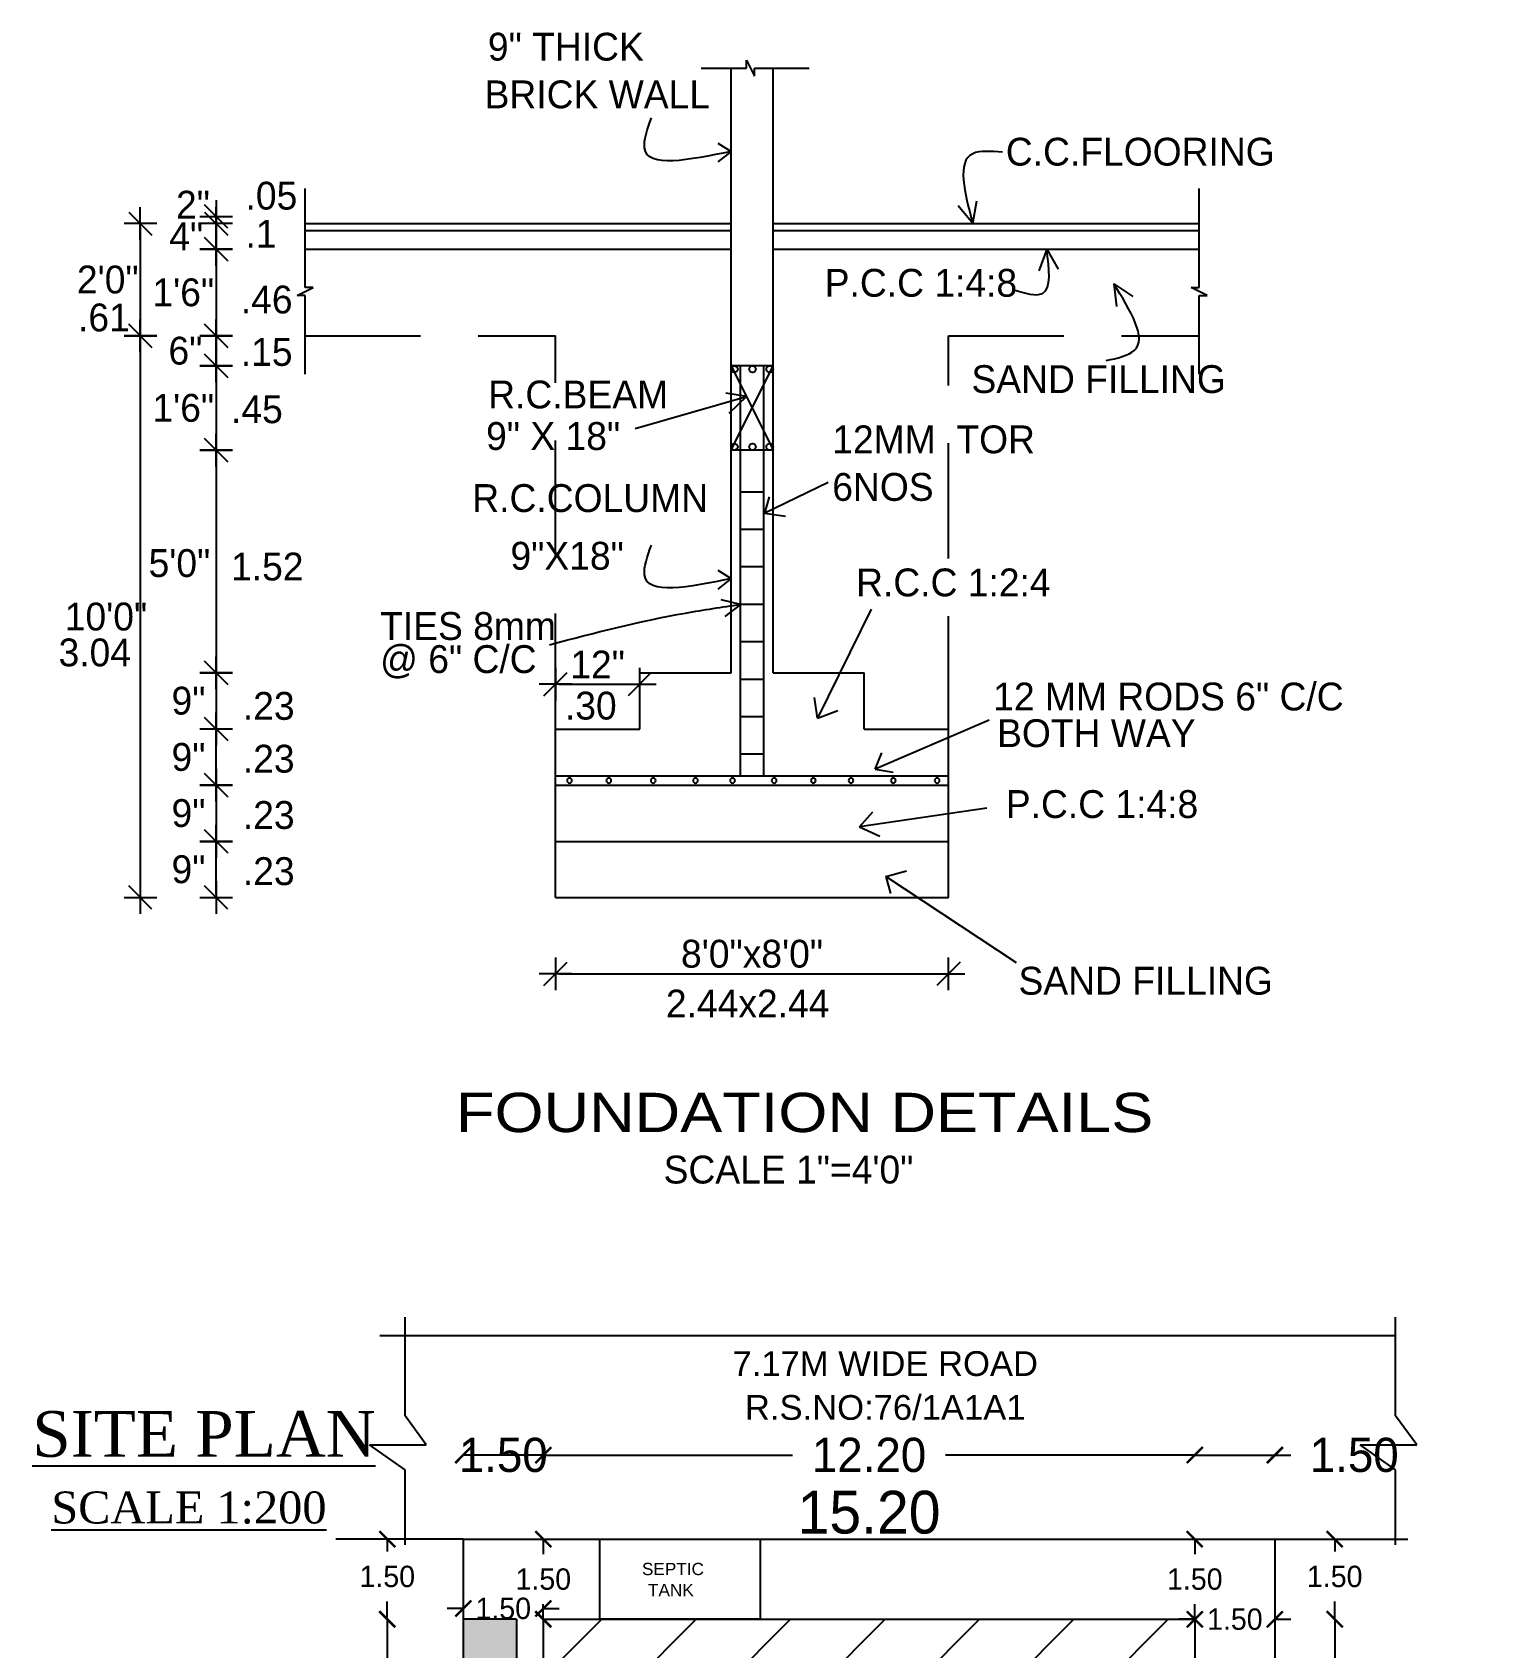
# Model space of a CAD drawing. Header units: metres. Extents: x 21686 to 22035, y 16742 to 16822.
# Drawn here: x 21725.63 to 21739.29, y 16767.55 to 16782.67 of the extents above; entities that cross this region are included whole.
import ezdxf
from ezdxf.enums import TextEntityAlignment as Align

# ---------------------------------------------------------------- set-up
doc = ezdxf.new("R2010")
doc.units = ezdxf.units.M
doc.header["$LTSCALE"] = 1.8
doc.header["$MEASUREMENT"] = 0
doc.linetypes.add('DASHED', pattern=[0.75, 0.5, -0.25])
doc.styles.add('ARIAL', font='arial.ttf')
doc.styles.add('BOLD', font='GOTHIC.TTF', dxfattribs={"height": 8.5})
doc.styles.get("Standard").update_dxf_attribs({"font": 'arial.ttf'})
doc.styles.add('THIN', font='GOTHIC.TTF', dxfattribs={"height": 1})
doc.styles.add('USA TEXT', font='GOTHIC.TTF')
doc.dimstyles.new('1-100-ED', dxfattribs={"dimtxt": 0.25, "dimasz": 0.15, "dimexe": 0.18, "dimexo": 0.0625, "dimgap": 0.129, "dimtad": 0, "dimtih": 1, "dimtoh": 1, "dimzin": 0, "dimdsep": 46, "dimtxsty": 'USA TEXT', "dimblk": 'ARCHTICK', "dimcen": 0.1, "dimse1": 1, "dimse2": 1, "dimadec": 0, "dimazin": 0, "dimtfac": 1, "dimtofl": 0, "dimtmove": 0, "dimatfit": 3, "dimldrblk": 'ARCHTICK', "dimfxl": 0, "dimtolj": 1, "dimtzin": 0, "dimarcsym": 0})

# ---------------------------------------------------------------- blocks, each defined once
blk = doc.blocks.new('*D85')
at = {"layer": 'Defpoints', "color": 0}
for p in [(21737.269, 16768.816), (21729.669, 16768.566), (21737.269, 16768.566)]:
    blk.add_point(p, dxfattribs=at)
at = {"color": 0, "insert": (21733.469, 16768.816), "char_height": 0.4, "attachment_point": 5, "style": 'USA TEXT'}
blk.add_mtext('\\A1;15.20', dxfattribs=at)
blk = doc.blocks.new('_ArchTick')
at = {"color": 0, "linetype": 'ByBlock', "const_width": 0.15}
blk.add_lwpolyline([(-0.5, -0.5), (0.5, 0.5)], dxfattribs=at)
blk = doc.blocks.new('*D86')
at = {"layer": 'Defpoints', "color": 0}
for p in [(21737.269, 16768.566), (21737.269, 16751.466), (21737.522, 16751.466)]:
    blk.add_point(p, dxfattribs=at)
at = {"color": 0, "insert": (21737.522, 16760.016), "char_height": 0.4, "attachment_point": 5, "rotation": 90, "style": 'USA TEXT'}
blk.add_mtext('\\A1;34.20', dxfattribs=at)
blk = doc.blocks.new('*D87')
at = {"layer": 'Defpoints', "color": 0}
for p in [(21729.669, 16768.566), (21729.388, 16751.166), (21729.669, 16751.166)]:
    blk.add_point(p, dxfattribs=at)
at = {"color": 0, "insert": (21729.388, 16759.043), "char_height": 0.4, "attachment_point": 5, "rotation": 90, "style": 'USA TEXT'}
blk.add_mtext('\\A1;34.80', dxfattribs=at)
blk = doc.blocks.new('*D89')
at = {"color": 0, "lineweight": -2}
for p, q in [((21730.419, 16769.353), (21732.753, 16769.353)), ((21736.519, 16769.353), (21734.186, 16769.353))]:
    blk.add_line(p, q, dxfattribs=at)
at = {"layer": 'Defpoints', "color": 0}
for p in [(21736.519, 16769.353), (21730.419, 16767.816), (21736.519, 16767.816)]:
    blk.add_point(p, dxfattribs=at)
at = {"color": 0, "lineweight": -2, "xscale": 0.15, "yscale": 0.15, "zscale": 0.15, "rotation": 180}
blk.add_blockref('_ArchTick', (21730.419, 16769.353), dxfattribs=at)
at = {"color": 0, "lineweight": -2, "xscale": 0.15, "yscale": 0.15, "zscale": 0.15}
blk.add_blockref('_ArchTick', (21736.519, 16769.353), dxfattribs=at)
at = {"color": 0, "insert": (21733.469, 16769.353), "char_height": 0.32, "attachment_point": 5, "style": 'USA TEXT'}
blk.add_mtext('\\A1;12.20', dxfattribs=at)
blk = doc.blocks.new('*D90')
at = {"color": 0, "lineweight": -2}
for p, q in [((21728.958, 16767.816), (21728.958, 16762.116)), ((21728.958, 16754.939), (21728.958, 16760.638))]:
    blk.add_line(p, q, dxfattribs=at)
at = {"layer": 'Defpoints', "color": 0}
for p in [(21730.419, 16767.816), (21728.958, 16754.939), (21730.419, 16754.939)]:
    blk.add_point(p, dxfattribs=at)
at = {"color": 0, "lineweight": -2, "xscale": 0.15, "yscale": 0.15, "zscale": 0.15}
for p, rotation in [((21728.958, 16767.816), 90), ((21728.958, 16754.939), 270)]:
    blk.add_blockref('_ArchTick', p, dxfattribs=dict(at, rotation=rotation))
at = {"color": 0, "insert": (21728.958, 16761.377), "char_height": 0.32, "attachment_point": 5, "rotation": 90, "style": 'USA TEXT'}
blk.add_mtext('\\A1;25.75', dxfattribs=at)
blk = doc.blocks.new('*D91')
at = {"color": 0, "lineweight": -2}
for p, q in [((21737.829, 16767.816), (21737.829, 16762.116)), ((21737.829, 16754.939), (21737.829, 16760.638))]:
    blk.add_line(p, q, dxfattribs=at)
at = {"layer": 'Defpoints', "color": 0}
for p in [(21736.519, 16767.816), (21737.829, 16767.816), (21736.519, 16754.939)]:
    blk.add_point(p, dxfattribs=at)
at = {"color": 0, "lineweight": -2, "xscale": 0.15, "yscale": 0.15, "zscale": 0.15}
for p, rotation in [((21737.829, 16767.816), 90), ((21737.829, 16754.939), 270)]:
    blk.add_blockref('_ArchTick', p, dxfattribs=dict(at, rotation=rotation))
at = {"color": 0, "insert": (21737.829, 16761.377), "char_height": 0.32, "attachment_point": 5, "rotation": 90, "style": 'USA TEXT'}
blk.add_mtext('\\A1;25.75', dxfattribs=at)
blk = doc.blocks.new('*D119')
at = {"color": 0, "lineweight": -2}
for p, q in [((21736.519, 16767.816), (21736.369, 16767.816)), ((21737.269, 16767.816), (21737.419, 16767.816))]:
    blk.add_line(p, q, dxfattribs=at)
at = {"layer": 'Defpoints', "color": 0}
for p in [(21736.519, 16767.816), (21737.269, 16767.816), (21737.269, 16767.816)]:
    blk.add_point(p, dxfattribs=at)
at = {"color": 0, "lineweight": -2, "xscale": 0.15, "yscale": 0.15, "zscale": 0.15}
blk.add_blockref('_ArchTick', (21736.519, 16767.816), dxfattribs=at)
at = {"color": 0, "lineweight": -2, "xscale": 0.15, "yscale": 0.15, "zscale": 0.15, "rotation": 180}
blk.add_blockref('_ArchTick', (21737.269, 16767.816), dxfattribs=at)
at = {"color": 0, "insert": (21736.894, 16767.816), "char_height": 0.2, "attachment_point": 5, "style": 'USA TEXT'}
blk.add_mtext('\\A1;1.50', dxfattribs=at)
blk = doc.blocks.new('*D120')
at = {"color": 0, "lineweight": -2}
for p, q in [((21736.519, 16768.566), (21736.519, 16768.425)), ((21736.519, 16767.816), (21736.519, 16767.957))]:
    blk.add_line(p, q, dxfattribs=at)
at = {"layer": 'Defpoints', "color": 0}
for p in [(21736.519, 16768.566), (21736.519, 16768.566), (21736.519, 16767.816)]:
    blk.add_point(p, dxfattribs=at)
at = {"color": 0, "lineweight": -2, "xscale": 0.15, "yscale": 0.15, "zscale": 0.15}
for p, rotation in [((21736.519, 16768.566), 90), ((21736.519, 16767.816), 270)]:
    blk.add_blockref('_ArchTick', p, dxfattribs=dict(at, rotation=rotation))
at = {"color": 0, "insert": (21736.519, 16768.191), "char_height": 0.2, "attachment_point": 5, "style": 'USA TEXT'}
blk.add_mtext('\\A1;1.50', dxfattribs=at)
blk = doc.blocks.new('*D121')
at = {"color": 0, "lineweight": -2}
for p, q in [((21730.419, 16768.566), (21730.419, 16768.425)), ((21730.419, 16767.816), (21730.419, 16767.957))]:
    blk.add_line(p, q, dxfattribs=at)
at = {"layer": 'Defpoints', "color": 0}
for p in [(21730.419, 16768.566), (21730.419, 16768.566), (21730.419, 16767.816)]:
    blk.add_point(p, dxfattribs=at)
at = {"color": 0, "lineweight": -2, "xscale": 0.15, "yscale": 0.15, "zscale": 0.15}
for p, rotation in [((21730.419, 16768.566), 90), ((21730.419, 16767.816), 270)]:
    blk.add_blockref('_ArchTick', p, dxfattribs=dict(at, rotation=rotation))
at = {"color": 0, "insert": (21730.419, 16768.191), "char_height": 0.2, "attachment_point": 5, "style": 'USA TEXT'}
blk.add_mtext('\\A1;1.50', dxfattribs=at)
blk = doc.blocks.new('*D122')
at = {"color": 0, "lineweight": -2}
for p, q in [((21729.669, 16767.917), (21729.519, 16767.917)), ((21730.419, 16767.917), (21730.569, 16767.917))]:
    blk.add_line(p, q, dxfattribs=at)
at = {"layer": 'Defpoints', "color": 0}
for p in [(21729.669, 16767.917), (21729.669, 16767.816), (21730.419, 16767.816)]:
    blk.add_point(p, dxfattribs=at)
at = {"color": 0, "lineweight": -2, "xscale": 0.15, "yscale": 0.15, "zscale": 0.15}
for p, rotation in [((21729.669, 16767.917), 359.999999982491), ((21730.419, 16767.917), 179.999999982491)]:
    blk.add_blockref('_ArchTick', p, dxfattribs=dict(at, rotation=rotation))
at = {"color": 0, "insert": (21730.044, 16767.917), "char_height": 0.2, "attachment_point": 5, "style": 'USA TEXT'}
blk.add_mtext('\\A1;1.50', dxfattribs=at)
blk = doc.blocks.new('*D123')
at = {"color": 0, "lineweight": -2}
for p, q in [((21736.519, 16769.353), (21737.269, 16769.353)), ((21737.269, 16769.353), (21737.419, 16769.353))]:
    blk.add_line(p, q, dxfattribs=at)
at = {"layer": 'Defpoints', "color": 0}
for p in [(21737.269, 16769.353), (21736.519, 16767.816), (21737.269, 16767.816)]:
    blk.add_point(p, dxfattribs=at)
at = {"color": 0, "lineweight": -2, "xscale": 0.15, "yscale": 0.15, "zscale": 0.15, "rotation": 180}
blk.add_blockref('_ArchTick', (21736.519, 16769.353), dxfattribs=at)
at = {"color": 0, "lineweight": -2, "xscale": 0.15, "yscale": 0.15, "zscale": 0.15}
blk.add_blockref('_ArchTick', (21737.269, 16769.353), dxfattribs=at)
at = {"color": 0, "insert": (21738.012, 16769.353), "char_height": 0.32, "attachment_point": 5, "style": 'USA TEXT'}
blk.add_mtext('\\A1;1.50', dxfattribs=at)
blk = doc.blocks.new('*D124')
at = {"color": 0, "lineweight": -2}
blk.add_line((21730.419, 16769.353), (21729.669, 16769.353), dxfattribs=at)
at = {"layer": 'Defpoints', "color": 0}
for p in [(21729.669, 16769.353), (21729.669, 16767.816), (21730.419, 16767.816)]:
    blk.add_point(p, dxfattribs=at)
at = {"color": 0, "lineweight": -2, "xscale": 0.15, "yscale": 0.15, "zscale": 0.15, "rotation": 180}
blk.add_blockref('_ArchTick', (21729.669, 16769.353), dxfattribs=at)
at = {"color": 0, "lineweight": -2, "xscale": 0.15, "yscale": 0.15, "zscale": 0.15}
blk.add_blockref('_ArchTick', (21730.419, 16769.353), dxfattribs=at)
at = {"color": 0, "insert": (21730.044, 16769.353), "char_height": 0.32, "attachment_point": 5, "style": 'USA TEXT'}
blk.add_mtext('\\A1;1.50', dxfattribs=at)
blk = doc.blocks.new('*D125')
at = {"color": 0, "lineweight": -2}
for p, q in [((21728.958, 16768.566), (21728.958, 16768.45)), ((21728.958, 16767.816), (21728.958, 16767.982))]:
    blk.add_line(p, q, dxfattribs=at)
at = {"layer": 'Defpoints', "color": 0}
for p in [(21728.958, 16768.566), (21730.419, 16768.566), (21730.419, 16767.816)]:
    blk.add_point(p, dxfattribs=at)
at = {"color": 0, "lineweight": -2, "xscale": 0.15, "yscale": 0.15, "zscale": 0.15}
for p, rotation in [((21728.958, 16768.566), 90), ((21728.958, 16767.816), 270)]:
    blk.add_blockref('_ArchTick', p, dxfattribs=dict(at, rotation=rotation))
at = {"color": 0, "insert": (21728.958, 16768.216), "char_height": 0.2, "attachment_point": 5, "style": 'USA TEXT'}
blk.add_mtext('\\A1;1.50', dxfattribs=at)
blk = doc.blocks.new('*D32')
at = {"color": 0, "lineweight": -2}
for p, q in [((21737.829, 16768.566), (21737.829, 16768.45)), ((21737.829, 16767.816), (21737.829, 16767.982))]:
    blk.add_line(p, q, dxfattribs=at)
at = {"layer": 'Defpoints', "color": 0}
for p in [(21737.829, 16768.566), (21739.29, 16768.566), (21739.29, 16767.816)]:
    blk.add_point(p, dxfattribs=at)
at = {"color": 0, "lineweight": -2, "xscale": 0.15, "yscale": 0.15, "zscale": 0.15}
for p, rotation in [((21737.829, 16768.566), 90), ((21737.829, 16767.816), 270)]:
    blk.add_blockref('_ArchTick', p, dxfattribs=dict(at, rotation=rotation))
at = {"color": 0, "insert": (21737.829, 16768.216), "char_height": 0.2, "attachment_point": 5, "style": 'USA TEXT'}
blk.add_mtext('\\A1;1.50', dxfattribs=at)
blk = doc.blocks.new('A$C71667E40')
for p, q in [((5.38, 8.785), (5.38, 8.846)), ((5.38, 8.846), (5.441, 8.722)), ((5.027, 8.785), (5.38, 8.785)), ((5.259, 4.067), (5.259, 8.785)), ((5.441, 8.785), (5.869, 8.785)), ((5.441, 8.722), (5.441, 8.785)), ((5.587, 4.067), (5.587, 8.785)), ((5.157, 8.199), (5.259, 8.135)), ((5.259, 8.135), (5.157, 8.053)), ((1.935, 7.073), (1.935, 7.846)), ((8.912, 7.073), (8.912, 7.846)), ((0.65, 7.444), (0.65, 7.7)), ((1.333, 7.536), (1.152, 7.717)), ((1.242, 7.755), (1.242, 7.499)), ((1.242, 7.444), (1.242, 7.7)), ((1.242, 7.444), (1.242, 7.7)), ((7.145, 7.572), (7.031, 7.71)), ((7.145, 7.572), (7.176, 7.748)), ((0.778, 7.572), (0.523, 7.572)), ((0.56, 7.662), (0.741, 7.482)), ((1.115, 7.627), (1.37, 7.627)), ((1.37, 7.572), (1.115, 7.572)), ((1.37, 7.572), (1.115, 7.572)), ((1.152, 7.662), (1.333, 7.482)), ((1.152, 7.662), (1.333, 7.482)), ((1.242, 7.652), (1.242, 7.678)), ((1.935, 7.572), (5.259, 7.572)), ((5.587, 7.572), (8.912, 7.572)), ((0.65, 7.546), (0.65, 6.721)), ((1.333, 7.281), (1.152, 7.462)), ((1.152, 7.462), (1.333, 7.281)), ((1.242, 7.397), (1.242, 7.546)), ((1.242, 7.546), (1.242, 7.521)), ((1.242, 7.499), (1.242, 7.243)), ((1.242, 7.243), (1.242, 7.499)), ((1.935, 7.517), (5.259, 7.517)), ((5.587, 7.517), (8.912, 7.517)), ((1.115, 7.371), (1.37, 7.371)), ((1.37, 7.371), (1.115, 7.371)), ((1.242, 7.346), (1.242, 6.721)), ((1.935, 7.371), (5.259, 7.371)), ((5.587, 7.371), (8.912, 7.371)), ((7.722, 7.371), (7.661, 7.203)), ((7.722, 7.371), (7.811, 7.216)), ((1.873, 7.011), (1.998, 7.073)), ((1.998, 7.073), (1.935, 7.073)), ((8.245, 7.103), (8.395, 7.004)), ((8.245, 7.103), (8.268, 6.925)), ((8.849, 7.073), (8.912, 7.073)), ((8.973, 7.011), (8.849, 7.073)), ((1.935, 7.011), (1.873, 7.011)), ((1.935, 6.396), (1.935, 7.011)), ((8.912, 6.396), (8.912, 7.011)), ((8.912, 7.011), (8.973, 7.011)), ((0.65, 6.824), (0.65, 6.568)), ((0.65, 6.568), (0.65, 6.824)), ((1.242, 6.824), (1.242, 6.568)), ((1.242, 6.568), (1.242, 6.824)), ((0.523, 6.696), (0.778, 6.696)), ((0.778, 6.696), (0.523, 6.696)), ((0.56, 6.786), (0.741, 6.605)), ((0.741, 6.605), (0.56, 6.786)), ((1.115, 6.696), (1.37, 6.696)), ((1.37, 6.696), (1.115, 6.696)), ((1.333, 6.605), (1.152, 6.786)), ((1.152, 6.786), (1.333, 6.605)), ((0.65, 6.67), (0.65, 2.34)), ((1.242, 6.67), (1.242, 6.487)), ((1.242, 6.334), (1.242, 6.589)), ((1.242, 6.589), (1.242, 6.334)), ((1.37, 6.461), (1.115, 6.461)), ((1.115, 6.461), (1.37, 6.461)), ((1.152, 6.552), (1.333, 6.371)), ((1.333, 6.371), (1.152, 6.552)), ((1.242, 6.436), (1.242, 5.83)), ((5.259, 6.461), (5.587, 5.804)), ((5.587, 6.461), (5.259, 6.461)), ((5.259, 5.804), (5.587, 6.461)), ((5.332, 3.264), (5.332, 6.461)), ((5.514, 3.264), (5.514, 6.461)), ((4.51, 5.974), (5.379, 6.224)), ((5.379, 6.224), (5.218, 6.248)), ((5.379, 6.224), (5.242, 6.09)), ((1.242, 5.677), (1.242, 5.932)), ((1.242, 5.932), (1.242, 5.677)), ((1.37, 5.804), (1.115, 5.804)), ((1.115, 5.804), (1.37, 5.804)), ((1.152, 5.895), (1.333, 5.714)), ((1.333, 5.714), (1.152, 5.895)), ((5.587, 5.804), (5.259, 5.804)), ((1.242, 5.779), (1.242, 4.093)), ((6.016, 5.552), (5.522, 5.314)), ((5.514, 5.477), (5.332, 5.477)), ((5.522, 5.314), (5.558, 5.439)), ((5.522, 5.314), (5.683, 5.29)), ((5.514, 5.185), (5.332, 5.185)), ((5.157, 4.867), (5.259, 4.803)), ((5.259, 4.803), (5.157, 4.721)), ((5.514, 4.893), (5.332, 4.893)), ((5.332, 4.601), (5.183, 4.636)), ((5.332, 4.601), (5.21, 4.508)), ((5.514, 4.601), (5.332, 4.601)), ((6.352, 4.565), (5.935, 3.714)), ((5.514, 4.309), (5.332, 4.309)), ((1.242, 3.94), (1.242, 4.196)), ((1.242, 4.195), (1.242, 3.939)), ((1.37, 4.068), (1.115, 4.068)), ((1.115, 4.067), (1.37, 4.067)), ((1.333, 3.977), (1.152, 4.158)), ((1.152, 4.158), (1.333, 3.977)), ((1.242, 4.042), (1.242, 3.655)), ((3.799, 3.888), (3.98, 4.069)), ((3.89, 4.106), (3.89, 3.85)), ((4.637, 4.069), (4.457, 3.888)), ((4.547, 3.85), (4.547, 4.106)), ((4.547, 4.067), (5.259, 4.067)), ((4.547, 3.629), (4.547, 4.067)), ((5.587, 4.067), (6.299, 4.067)), ((6.299, 3.629), (6.299, 4.067)), ((4.018, 3.978), (3.762, 3.978)), ((4.419, 3.978), (4.675, 3.978)), ((5.514, 4.016), (5.332, 4.016)), ((5.935, 3.714), (5.91, 3.876)), ((1.333, 3.539), (1.152, 3.72)), ((1.152, 3.72), (1.333, 3.539)), ((1.242, 3.758), (1.242, 3.502)), ((1.242, 3.501), (1.242, 3.757)), ((5.514, 3.724), (5.332, 3.724)), ((5.935, 3.714), (6.093, 3.773)), ((7.273, 3.699), (6.384, 3.315)), ((1.115, 3.63), (1.37, 3.63)), ((1.37, 3.629), (1.115, 3.629)), ((1.242, 3.217), (1.242, 3.604)), ((3.89, 3.629), (4.547, 3.629)), ((3.89, 2.315), (3.89, 3.629)), ((6.299, 3.629), (6.956, 3.629)), ((6.956, 2.315), (6.956, 3.609)), ((5.514, 3.432), (5.332, 3.432)), ((6.384, 3.315), (6.436, 3.444)), ((1.152, 3.281), (1.333, 3.101)), ((1.333, 3.101), (1.152, 3.281)), ((1.242, 3.063), (1.242, 3.319)), ((1.242, 3.319), (1.242, 3.063)), ((6.384, 3.315), (6.525, 3.293)), ((1.37, 3.191), (1.115, 3.191)), ((1.115, 3.191), (1.37, 3.191)), ((1.242, 3.166), (1.242, 2.779)), ((3.89, 3.264), (6.956, 3.264)), ((3.89, 3.191), (6.956, 3.191)), ((7.254, 3.013), (6.262, 2.866)), ((6.262, 2.866), (6.365, 2.984)), ((1.152, 2.843), (1.333, 2.663)), ((1.333, 2.663), (1.152, 2.843)), ((1.242, 2.625), (1.242, 2.881)), ((1.242, 2.881), (1.242, 2.625)), ((6.262, 2.866), (6.421, 2.793)), ((1.37, 2.753), (1.115, 2.753)), ((1.115, 2.753), (1.37, 2.753)), ((1.242, 2.34), (1.242, 2.727)), ((3.89, 2.753), (6.956, 2.753)), ((6.466, 2.478), (6.627, 2.522)), ((0.741, 2.225), (0.56, 2.405)), ((0.65, 2.443), (0.65, 2.187)), ((1.333, 2.225), (1.152, 2.405)), ((1.242, 2.443), (1.242, 2.187)), ((6.466, 2.478), (6.504, 2.346)), ((7.487, 1.805), (6.466, 2.478)), ((0.523, 2.315), (0.778, 2.315)), ((1.115, 2.315), (1.37, 2.315)), ((3.89, 2.315), (6.956, 2.315)), ((3.799, 1.629), (3.98, 1.81)), ((3.89, 1.847), (3.89, 1.591)), ((7.047, 1.81), (6.866, 1.629)), ((6.956, 1.591), (6.956, 1.847)), ((4.018, 1.719), (3.762, 1.719)), ((6.829, 1.719), (7.084, 1.719))]:
    blk.add_line(p, q)
at = {"linetype": 'DASHED'}
for p, q in [((1.935, 6.696), (3.89, 6.696)), ((3.89, 3.629), (3.89, 6.696)), ((6.956, 3.609), (6.956, 6.696)), ((6.956, 6.696), (8.912, 6.696))]:
    blk.add_line(p, q, dxfattribs=at)
at = {"ltscale": 0.5}
for p, q in [((3.915, 3.978), (4.521, 3.978)), ((3.915, 1.719), (6.931, 1.719))]:
    blk.add_line(p, q, dxfattribs=at)
for centre in [(5.285, 6.436), (5.427, 6.437), (5.561, 6.436), (5.285, 5.83), (5.427, 5.83), (5.561, 5.83)]:
    blk.add_circle(centre, 0.026)
for centre, start, end in [((3.998, 3.227), 0, 180), ((3.998, 3.227), 180, 0), ((4.305, 3.227), 0, 180), ((4.305, 3.227), 180, 0), ((4.652, 3.227), 0, 180), ((4.652, 3.227), 180, 0), ((4.982, 3.227), 0, 180), ((4.982, 3.227), 180, 0), ((5.271, 3.227), 0, 180), ((5.271, 3.227), 180, 0), ((5.595, 3.227), 0, 180), ((5.595, 3.227), 180, 0), ((5.901, 3.227), 0, 180), ((5.901, 3.227), 180, 0), ((6.195, 3.227), 0, 180), ((6.195, 3.227), 180, 0), ((6.525, 3.227), 0, 180), ((6.525, 3.227), 180, 0), ((6.867, 3.227), 0, 180), ((6.867, 3.227), 180, 0)]:
    blk.add_arc(centre, 0.0192, start, end)
for points in [[(5.259, 8.135), (4.584, 8.163), (4.638, 8.396)], [(7.376, 8.128), (7.145, 8.117), (7.145, 7.572)], [(7.46, 7.056), (7.69, 7.027), (7.722, 7.371)], [(8.187, 6.503), (8.405, 6.582), (8.245, 7.103)], [(5.259, 4.803), (4.584, 4.832), (4.638, 5.064)], [(3.842, 4.287), (4.904, 4.534), (5.332, 4.601)]]:
    blk.add_spline(points, degree=3)
at = {"style": 'THIN'}
for s, height, p in [('9" THICK', 0.2172, (3.362, 8.843)), ('BRICK WALL', 0.2172, (3.336, 8.471)), ('C.C.FLOORING', 0.21722, (7.403, 8.024)), ('.05', 0.2172, (1.471, 7.681)), ('.1', 0.2172, (1.471, 7.383)), ('P.C.C 1:4:8', 0.21722, (5.99, 7.001)), ('.46', 0.2172, (1.434, 6.871)), ('.61', 0.2172, (0.164, 6.731)), ('.15', 0.2172, (1.434, 6.462)), ('SAND FILLING', 0.21722, (7.135, 6.25)), ('R.C.BEAM', 0.2172, (3.364, 6.13)), ('.45', 0.2172, (1.358, 6.015)), ('9" X 18"', 0.2172, (3.348, 5.806)), ('12MM  TOR', 0.2172, (6.049, 5.78)), ('6NOS', 0.2172, (6.049, 5.409)), ('R.C.COLUMN', 0.2172, (3.24, 5.322)), ('9"X18"', 0.2172, (3.538, 4.872)), ('1.52', 0.2172, (1.358, 4.788)), ('R.C.C 1:2:4', 0.21722, (6.235, 4.664)), ('TIES 8mm  ', 0.2172, (2.521, 4.324)), ('3.04', 0.2172, (0.012, 4.118)), ('@ 6" C/C', 0.2172, (2.521, 4.066)), ('.23', 0.2172, (1.45, 3.701)), ('.30', 0.2172, (3.963, 3.703)), ('12 MM RODS 6" C/C', 0.21722, (7.305, 3.774)), ('BOTH WAY', 0.2172, (7.335, 3.488)), ('.23', 0.2172, (1.45, 3.289)), ('P.C.C 1:4:8', 0.21722, (7.403, 2.935)), ('.23', 0.2172, (1.45, 2.85)), ('.23', 0.2172, (1.45, 2.412)), ('SAND FILLING', 0.21722, (7.502, 1.557)), ('2.44x2.44', 0.2172, (4.751, 1.379)), ('SCALE 1"=4\'0"', 0.21722, (4.733, 0.084))]:
    blk.add_text(s, height=height, dxfattribs=at).set_placement(p)
at = {"style": 'BOLD', "width": 1.2}
blk.add_text('FOUNDATION DETAILS', height=0.30667, dxfattribs=at).set_placement((3.113, 0.485))
at = {"char_height": 0.2172, "attachment_point": 5, "style": 'THIN'}
for s, insert in [('\\A1;2"', (1.061, 7.719)), ('\\A1;4"', (1.008, 7.472)), ('2\'0"', (0.396, 7.134)), ('1\'6"', (0.985, 7.034)), ('\\A1;6"', (1.002, 6.579)), ('\\A1;1\'6"', (0.985, 6.133)), ('\\A1;5\'0"', (0.955, 4.922)), ('\\A1;10\'0"', (0.382, 4.505)), ('\\A1;12"', (4.218, 4.132)), ('\\A1;9"', (1.026, 3.849)), ('\\A1;9"', (1.026, 3.41)), ('\\A1;9"', (1.026, 2.972)), ('\\A1;9"', (1.026, 2.534)), ('8\'0"x8\'0"', (5.423, 1.875))]:
    blk.add_mtext(s, dxfattribs=dict(at, insert=insert))

msp = doc.modelspace()

# ---------------------------------------------------------------- hatches: boundary and pattern name
at = {"lineweight": 18}
h = msp.add_hatch(dxfattribs=at)
h.set_pattern_fill('GRAVEL', color=256, scale=0.5)
h.set_pattern_definition([(228.012787504, (802012.23714, -5074.144965), (-4, -4.5), [0.067268, -6.65954402354]), (184.969740728, (802012.192141, -5074.194965), (6, 0.5), [0.115434, -11.4279623806]), (132.510447078, (802012.07714, -5074.204965), (5, -5.4999999999999), [0.081394, -8.05801629805]), (267.273689006, (802011.882141, -5074.329965), (0.5, 10), [0.105119, -10.4067790208]), (292.833654178, (802011.877141, -5074.434965), (-2.5, 6), [0.1030775, -10.20468656404]), (357.273689006, (802011.917141, -5074.529965), (-10, 0.5), [0.105119, -10.4067790208]), (37.6942404667, (802012.022141, -5074.534965), (-6.5, -5), [0.1390145, -13.76242427446]), (72.255328375, (802012.132141, -5074.449965), (3.5, 11), [0.131244, -12.9931607484]), (121.429565615, (802012.172141, -5074.324965), (-4, 6.5), [0.105475, -10.44203655486]), (175.236358309, (802012.11714, -5074.234965), (5.5, -0.5), [0.120416, -5.9003812894]), (222.397437798, (802011.997141, -5074.224965), (-5.99999999999998, -5.5), [0.155724, -15.4166875024]), (138.814074834, (802012.37714, -5074.334965), (-3.5, 3), [0.0531505, -5.26192240637]), (171.46923439, (802012.337141, -5074.299965), (6.5, -1), [0.1011185, -10.01075570808]), (225, (802012.23714, -5074.28496), (-1e-16, -0.5), [0.0707105, -0.6363962812]), (203.198590514, (802012.20214, -5074.224965), (2.5, 1), [0.038079, -3.76980755293]), (291.801409486, (802012.16714, -5074.23996), (-0.5, 1.5), [0.0538515, -2.63873090357]), (30.963756532, (802012.18714, -5074.289965), (1.5, 1), [0.0874645, -2.82801144742]), (161.565051177, (802012.26214, -5074.24496), (1, -0.5), [0.0632455, -1.5178933301]), (16.389540334, (802011.877141, -5074.239965), (5, 1.5), [0.0886, -8.77142257333]), (70.346175942, (802011.96214, -5074.214965), (-2.0000000000006, -5.5000000000017), [0.0743305, -7.35870387366]), (293.198590514, (802012.26214, -5074.144965), (-1, 2.5), [0.0761575, -3.73172905293]), (343.610459666, (802012.292141, -5074.214965), (-5, 1.5), [0.0886, -8.77142257333]), (339.44395478, (802011.87714, -5074.549965), (-2.5, 1), [0.08544, -4.18656187266]), (294.775140569, (802011.95714, -5074.579965), (-2.5, 5.5), [0.071589, -7.08732153164]), (66.801409486, (802012.26714, -5074.644965), (1, 2.5), [0.0761575, -3.73172905293]), (17.3540246363, (802012.297141, -5074.574965), (-6.5, -2), [0.0838155, -8.29771180712]), (69.44395478, (802012.02214, -5074.644965), (-1, -2.5), [0.04272, -4.22928187266]), (101.309932474, (802012.23714, -5074.64496), (-0.5, 2), [0.025495, -2.5240147568]), (165.963756532, (802012.23214, -5074.61996), (1.5, -0.5), [0.1030775, -1.9584753128]), (186.009005957, (802012.132141, -5074.594965), (5, 0.5), [0.095525, -9.45696158727]), (303.690067526, (802012.18714, -5074.33496), (-0.5, 1), [0.072111, -1.73066463773]), (353.157226587, (802012.227141, -5074.394965), (8.5, -1), [0.125897, -12.463781312]), (60.945395901, (802012.35214, -5074.409965), (-2, -3.5), [0.051478, -5.0963370705]), (90, (802012.37714, -5074.36496), (-0.5, 0.5), [0.03, -0.47]), (120.256437164, (802012.12214, -5074.579965), (2, -3.5), [0.069462, -6.87675999472]), (48.012787504, (802012.08714, -5074.519965), (4, 4.5), [0.134536, -6.59227602354]), (0, (802012.17714, -5074.41996), (0.5, 0.5), [0.13, -0.37]), (325.304846469, (802012.30714, -5074.419965), (5.0000000000001, -3.4999999999999), [0.079057, -7.82663715042]), (254.054604099, (802012.37214, -5074.464965), (-0.5, -2), [0.072801, -3.56725394464]), (207.645975364, (802012.352141, -5074.534965), (-9.5, -5), [0.1185325, -11.73473709113]), (175.42607874, (802012.247141, -5074.589965), (-6.5, 0.5), [0.1253995, -12.414536704])])
h.paths.add_polyline_path([(21730.1692, 16767.8157), (21729.6692, 16767.8157), (21729.6692, 16759.8657), (21729.6692, 16754.9388), (21730.1692, 16754.9388), (21730.1692, 16759.8657)])
h.paths.add_polyline_path([(21730.0433, 16764.1768), (21730.0433, 16767.5784), (21729.8338, 16767.5784), (21729.8338, 16764.1768)], flags=24)
h.paths.add_polyline_path([(21730.0433, 16755.178), (21730.0433, 16758.5796), (21729.8338, 16758.5796), (21729.8338, 16755.178)], flags=24)
h = msp.add_hatch()
h.set_pattern_fill('ANSI31', color=256, scale=5)
h.set_pattern_definition([(45, (802011.87714, -5074.64496), (-0.44194173824, 0.44194173824), [])])
h.paths.add_polyline_path([(21736.5192, 16767.8157), (21730.4192, 16767.8157), (21730.4192, 16759.8657), (21730.4192, 16754.9388), (21736.5192, 16754.9388)])
h.paths.add_polyline_path([(21732.7119, 16761.3875), (21734.127, 16761.3875), (21734.127, 16761.747), (21732.7119, 16761.747)], flags=24)
h.paths.add_polyline_path([(21732.4838, 16761.796), (21734.4387, 16761.796), (21734.4387, 16762.1557), (21732.4838, 16762.1557)], flags=24)

# ---------------------------------------------------------------- linework, layer by layer
for p, q in [((21729.1241, 16769.7197), (21729.1241, 16770.6455)), ((21738.3998, 16769.7197), (21738.3998, 16770.6455)), ((21728.8887, 16770.4726), (21738.3998, 16770.4726)), ((21729.323, 16769.4489), (21729.1241, 16769.7197)), ((21738.5987, 16769.4489), (21738.3998, 16769.7197)), ((21729.1241, 16769.2158), (21728.7914, 16769.4489)), ((21728.7914, 16769.4489), (21729.323, 16769.4489)), ((21738.3998, 16769.2158), (21738.0671, 16769.4489)), ((21738.0671, 16769.4489), (21738.5987, 16769.4489)), ((21729.1241, 16768.5131), (21729.1241, 16769.2158)), ((21738.3998, 16768.5131), (21738.3998, 16769.2158)), ((21729.6692, 16768.5657), (21728.4765, 16768.5657)), ((21729.6692, 16768.5657), (21737.2692, 16768.5657)), ((21729.6692, 16768.5657), (21729.6692, 16759.8657)), ((21737.2692, 16768.5657), (21737.2692, 16751.4657)), ((21737.2692, 16768.5657), (21738.5131, 16768.5657)), ((21730.1692, 16767.8157), (21729.6692, 16767.8157)), ((21730.1692, 16767.8157), (21730.1692, 16759.8657)), ((21730.4192, 16767.8157), (21736.5192, 16767.8157)), ((21730.4192, 16767.8157), (21730.4192, 16759.8657)), ((21736.5192, 16767.8157), (21736.5192, 16754.9388))]:
    msp.add_line(p, q)
msp.add_lwpolyline([(21730.9491, 16767.8157), (21730.9491, 16768.5657), (21732.4491, 16768.5657), (21732.4491, 16767.8157)], close=True)

# ---------------------------------------------------------------- block references
at = {"xscale": 1.199999999999999, "yscale": 1.199999999999999, "zscale": 1.199999999999999}
msp.add_blockref('A$C71667E40', (21725.8658, 16771.7944), dxfattribs=at)

# ---------------------------------------------------------------- texts
at = {"style": 'ARIAL'}
for s, height, p in [('7.17M WIDE ROAD', 0.231755, (21733.6206, 16770.2097)), ('R.S.NO:76/1A1A1', 0.231755, (21733.6206, 16769.799)), ('SEPTIC', 0.115, (21731.633, 16768.287)), ('TANK', 0.115, (21731.6136, 16768.0898))]:
    msp.add_text(s, height=height, rotation=360, dxfattribs=at).set_placement(p, align=Align.MIDDLE_CENTER)
at = {"attachment_point": 1}
for s, insert, char_height in [('\\pt4.27966;{\\fTimes New Roman|b0|i0|c0|p18;\\LSITE PLAN}', (21725.6343, 16769.7656), 0.427966), ('{\\fTimes New Roman|b0|i0|c0|p18;\\LSCALE 1:200}', (21725.8123, 16769.0126), 0.299576)]:
    msp.add_mtext_dynamic_manual_height_columns(s, width=10.645611, gutter_width=1, heights=[0], dxfattribs=dict(at, insert=insert, char_height=char_height))

# ---------------------------------------------------------------- dimensions: what is measured, and where the dimension line sits
for base, p1, p2, angle, override, picture, middle in [((21729.6692, 16769.3531), (21730.4192, 16767.8157), (21729.6692, 16767.8157), 180, {"dimtxt": 0.32, "dimgap": 0.2, "dimtih": 0, "dimlfac": 2}, '*D124', (21730.0442, 16769.3531)), ((21737.2692, 16768.8162), (21729.6692, 16768.5657), (21737.2692, 16768.5657), 0, {"dimtxt": 0.4, "dimtih": 0, "dimlfac": 2, "dimsd1": 1, "dimsd2": 1}, '*D85', (21733.4692, 16768.8162)), ((21728.9583, 16768.5657), (21730.4192, 16767.8157), (21730.4192, 16768.5657), 90, {"dimtxt": 0.2, "dimlfac": 2}, '*D125', (21728.9583, 16768.216)), ((21729.3877, 16751.1657), (21729.6692, 16768.5657), (21729.6692, 16751.1657), 270, {"dimtxt": 0.4, "dimtih": 0, "dimlfac": 2, "dimsd1": 1, "dimsd2": 1}, '*D87', (21729.3877, 16759.0432)), ((21737.8288, 16768.5657), (21739.2897, 16767.8157), (21739.2897, 16768.5657), 90, {"dimtxt": 0.2, "dimlfac": 2}, '*D32', (21737.8288, 16768.216))]:
    dim = msp.add_linear_dim(base=base, p1=p1, p2=p2, angle=angle, dimstyle='1-100-ED', override=override)
    dim.commit()
    dim.dimension.update_dxf_attribs({"geometry": picture, "text_midpoint": middle, "dimtype": 161})
for p1, p2, distance, override, picture, middle in [((21730.4192, 16767.8157), (21736.5192, 16767.8157), 1.5374, {"dimtxt": 0.32, "dimgap": 0.2, "dimtih": 0, "dimlfac": 2}, '*D89', (21733.4692, 16769.3531)), ((21736.5192, 16767.8157), (21737.2692, 16767.8157), 1.5374, {"dimtxt": 0.32, "dimgap": 0.2, "dimtih": 0, "dimlfac": 2}, '*D123', (21738.0124, 16769.3531)), ((21730.4192, 16767.8157), (21730.4192, 16768.5657), 0, {"dimtxt": 0.2, "dimlfac": 2}, '*D121', (21730.4192, 16768.1907)), ((21736.5192, 16767.8157), (21736.5192, 16768.5657), 0, {"dimtxt": 0.2, "dimlfac": 2}, '*D120', (21736.5192, 16768.1907)), ((21737.2692, 16768.5657), (21737.2692, 16751.4657), 0.2524, {"dimtxt": 0.4, "dimtih": 0, "dimlfac": 2, "dimsd1": 1, "dimsd2": 1}, '*D86', (21737.5216, 16760.0157)), ((21730.4192, 16767.8157), (21729.6692, 16767.8157), -0.1008, {"dimtxt": 0.2, "dimlfac": 2}, '*D122', (21730.0442, 16767.9165)), ((21730.4192, 16767.8157), (21730.4192, 16754.9391), -1.4609, {"dimtxt": 0.32, "dimgap": 0.2, "dimtih": 0, "dimlfac": 2}, '*D90', (21728.9583, 16761.3774)), ((21736.5192, 16767.8157), (21737.2692, 16767.8157), 0, {"dimtxt": 0.2, "dimlfac": 2}, '*D119', (21736.8942, 16767.8157)), ((21736.5192, 16754.9391), (21736.5192, 16767.8157), -1.3096, {"dimtxt": 0.32, "dimgap": 0.2, "dimtih": 0, "dimlfac": 2}, '*D91', (21737.8288, 16761.3774))]:
    dim = msp.add_aligned_dim(p1=p1, p2=p2, distance=distance, dimstyle='1-100-ED', override=override)
    dim.commit()
    dim.dimension.update_dxf_attribs({"geometry": picture, "text_midpoint": middle})

doc.saveas('drawing.dxf')
